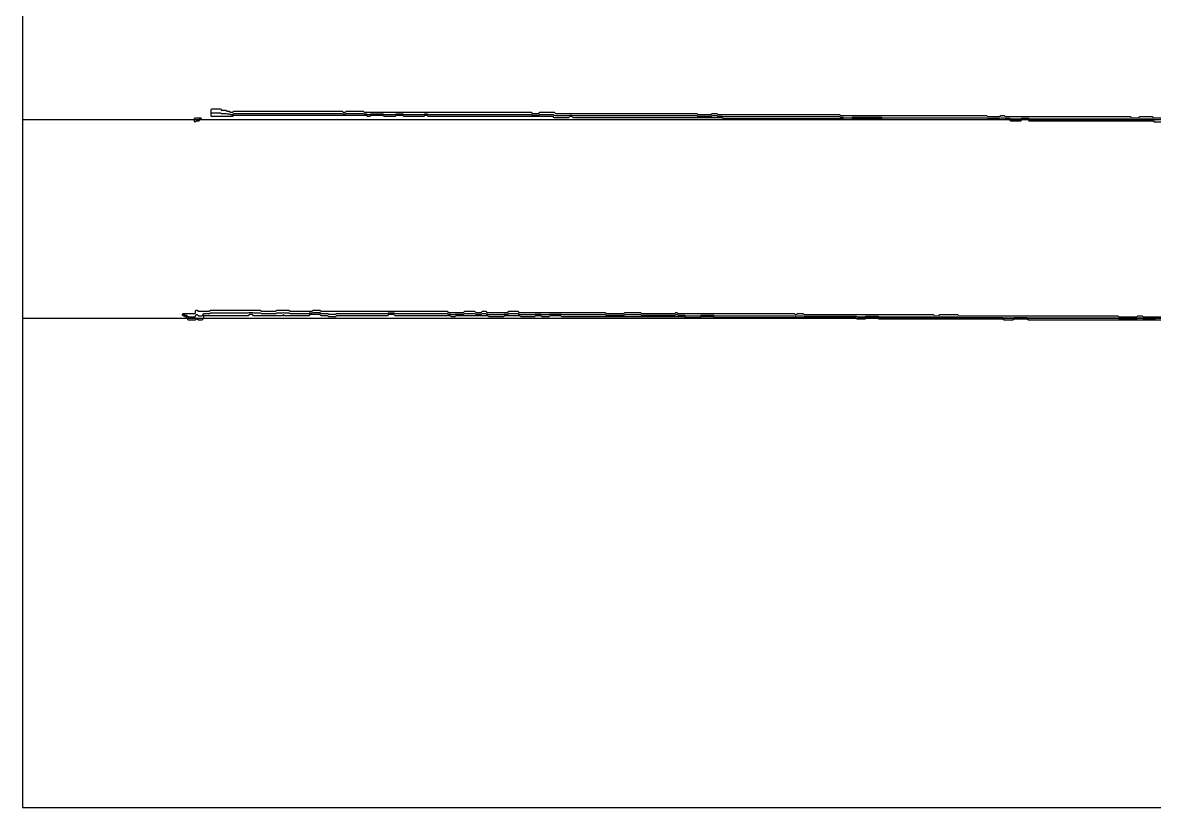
# Model space of a CAD drawing. Extents: x 0 to 57.2, y 0 to 39.6.
# Drawn here: x 0 to 28.58, y 0 to 19.8 of the extents above; entities that cross this region are included whole.
import ezdxf

# ---------------------------------------------------------------- set-up
doc = ezdxf.new("R2010")
doc.units = 13
for name, color, linetype in [('DESIGN_SCAN_PATH', 5, 'Continuous'), ('SEM_FRAME', 8, 'Continuous'), ('SEM_OBSERVED_CENTERLINES', 3, 'Continuous'), ('SEM_OBSERVED_CONTOURS', 2, 'Continuous')]:
    doc.layers.add(name, color=color, linetype=linetype)

msp = doc.modelspace()

# ---------------------------------------------------------------- linework, layer by layer
at = {"layer": 'DESIGN_SCAN_PATH'}
for points in [[(0, 17.36002), (50, 17.36002)], [(50, 12.33622), (0, 12.33622)]]:
    msp.add_lwpolyline(points, dxfattribs=at)
at = {"layer": 'SEM_FRAME'}
msp.add_lwpolyline([(0, 0), (57.15968, 0), (57.15968, 39.60429), (0, 39.60429)], close=True, dxfattribs=at)
at = {"layer": 'SEM_OBSERVED_CENTERLINES'}
for points in [[(4.77261, 17.52748), (4.80052, 17.52748), (4.82843, 17.52748), (4.85634, 17.52748), (4.88425, 17.52748), (4.91216, 17.52748), (4.94007, 17.52748), (4.96798, 17.52748), (4.99589, 17.52748), (5.0238, 17.513525), (5.05171, 17.513525), (5.07962, 17.513525), (5.10753, 17.513525), (5.13544, 17.513525), (5.16335, 17.49957), (5.19126, 17.49957), (5.21917, 17.49957), (5.24708, 17.485615), (5.27499, 17.485615), (5.3029, 17.485615), (5.33081, 17.513525), (5.35872, 17.513525), (5.38663, 17.513525), (5.41454, 17.513525), (5.44245, 17.513525), (5.47036, 17.513525), (5.49827, 17.513525), (5.52618, 17.513525), (5.55409, 17.513525), (5.582, 17.513525), (5.60991, 17.513525), (5.63782, 17.513525), (5.66573, 17.513525), (5.69364, 17.513525), (5.72155, 17.513525), (5.74946, 17.513525), (5.77737, 17.513525), (5.80528, 17.513525), (5.83319, 17.513525), (5.8611, 17.513525), (5.88901, 17.513525), (5.91692, 17.513525), (5.94483, 17.513525), (5.97274, 17.513525), (6.00065, 17.513525), (6.02856, 17.513525), (6.05647, 17.513525), (6.08438, 17.513525), (6.11229, 17.513525), (6.1402, 17.513525), (6.16811, 17.513525), (6.19602, 17.513525), (6.22393, 17.513525), (6.25184, 17.513525), (6.27975, 17.513525), (6.30766, 17.513525), (6.33557, 17.513525), (6.36348, 17.513525), (6.39139, 17.513525), (6.4193, 17.513525), (6.44721, 17.513525), (6.47512, 17.513525), (6.50303, 17.513525), (6.53094, 17.513525), (6.55885, 17.513525), (6.58676, 17.513525), (6.61467, 17.513525), (6.64258, 17.513525), (6.67049, 17.513525), (6.6984, 17.513525), (6.72631, 17.513525), (6.75422, 17.513525), (6.78213, 17.513525), (6.81004, 17.513525), (6.83795, 17.513525), (6.86586, 17.513525), (6.89377, 17.513525), (6.92168, 17.513525), (6.94959, 17.513525), (6.9775, 17.513525), (7.00541, 17.513525), (7.03332, 17.513525), (7.06123, 17.513525), (7.08914, 17.513525), (7.11705, 17.513525), (7.14496, 17.513525), (7.17287, 17.513525), (7.20078, 17.513525), (7.22869, 17.513525), (7.2566, 17.513525), (7.28451, 17.513525), (7.31242, 17.513525), (7.34033, 17.513525), (7.36824, 17.513525), (7.39615, 17.513525), (7.42406, 17.513525), (7.45197, 17.513525), (7.47988, 17.513525), (7.50779, 17.513525), (7.5357, 17.513525), (7.56361, 17.513525), (7.59152, 17.513525), (7.61943, 17.513525), (7.64734, 17.513525), (7.67525, 17.513525), (7.70316, 17.513525), (7.73107, 17.513525), (7.75898, 17.513525), (7.78689, 17.513525), (7.8148, 17.513525), (7.84271, 17.513525), (7.87062, 17.513525), (7.89853, 17.513525), (7.92644, 17.513525), (7.95435, 17.513525), (7.98226, 17.513525), (8.01017, 17.513525), (8.03808, 17.513525), (8.06599, 17.513525), (8.0939, 17.49957), (8.12181, 17.49957), (8.14972, 17.49957), (8.17763, 17.513525), (8.20554, 17.513525), (8.23345, 17.513525), (8.26136, 17.513525), (8.28927, 17.513525), (8.31718, 17.513525), (8.34509, 17.513525), (8.373, 17.513525), (8.40091, 17.513525), (8.42882, 17.513525), (8.45673, 17.513525), (8.48464, 17.513525), (8.51255, 17.513525), (8.54046, 17.513525), (8.56837, 17.513525), (8.59628, 17.513525), (8.62419, 17.49957), (8.6521, 17.49957), (8.68001, 17.49957), (8.70792, 17.485615), (8.73583, 17.485615), (8.76374, 17.485615), (8.79165, 17.49957), (8.81956, 17.49957), (8.84747, 17.49957), (8.87538, 17.49957), (8.90329, 17.49957), (8.9312, 17.49957), (8.95911, 17.49957), (8.98702, 17.49957), (9.01493, 17.49957), (9.04284, 17.49957), (9.07075, 17.49957), (9.09866, 17.49957), (9.12657, 17.485615), (9.15448, 17.485615), (9.18239, 17.485615), (9.2103, 17.485615), (9.23821, 17.485615), (9.26612, 17.485615), (9.29403, 17.485615), (9.32194, 17.485615), (9.34985, 17.485615), (9.37776, 17.485615), (9.40567, 17.485615), (9.43358, 17.49957), (9.46149, 17.49957), (9.4894, 17.49957), (9.51731, 17.49957), (9.54522, 17.49957), (9.57313, 17.49957), (9.60104, 17.49957), (9.62895, 17.485615), (9.65686, 17.485615), (9.68477, 17.485615), (9.71268, 17.485615), (9.74059, 17.485615), (9.7685, 17.485615), (9.79641, 17.485615), (9.82432, 17.485615), (9.85223, 17.485615), (9.88014, 17.485615), (9.90805, 17.485615), (9.93596, 17.485615), (9.96387, 17.485615), (9.99178, 17.485615), (10.01969, 17.485615), (10.0476, 17.485615), (10.07551, 17.485615), (10.10342, 17.485615), (10.13133, 17.485615), (10.15924, 17.49957), (10.18715, 17.49957), (10.21506, 17.49957), (10.24297, 17.485615), (10.27088, 17.485615), (10.29879, 17.485615), (10.3267, 17.485615), (10.35461, 17.485615), (10.38252, 17.485615), (10.41043, 17.485615), (10.43834, 17.485615), (10.46625, 17.485615), (10.49416, 17.485615), (10.52207, 17.485615), (10.54998, 17.485615), (10.57789, 17.485615), (10.6058, 17.485615), (10.63371, 17.485615), (10.66162, 17.485615), (10.68953, 17.485615), (10.71744, 17.485615), (10.74535, 17.485615), (10.77326, 17.485615), (10.80117, 17.485615), (10.82908, 17.485615), (10.85699, 17.485615), (10.8849, 17.485615), (10.91281, 17.485615), (10.94072, 17.485615), (10.96863, 17.485615), (10.99654, 17.485615), (11.02445, 17.485615), (11.05236, 17.485615), (11.08027, 17.485615), (11.10818, 17.485615), (11.13609, 17.485615), (11.164, 17.485615), (11.19191, 17.485615), (11.21982, 17.485615), (11.24773, 17.485615), (11.27564, 17.485615), (11.30355, 17.485615), (11.33146, 17.485615), (11.35937, 17.485615), (11.38728, 17.485615), (11.41519, 17.485615), (11.4431, 17.485615), (11.47101, 17.485615), (11.49892, 17.485615), (11.52683, 17.485615), (11.55474, 17.485615), (11.58265, 17.485615), (11.61056, 17.485615), (11.63847, 17.485615), (11.66638, 17.485615), (11.69429, 17.485615), (11.7222, 17.485615), (11.75011, 17.485615), (11.77802, 17.485615), (11.80593, 17.485615), (11.83384, 17.485615), (11.86175, 17.485615), (11.88966, 17.485615), (11.91757, 17.485615), (11.94548, 17.485615), (11.97339, 17.485615), (12.0013, 17.485615), (12.02921, 17.485615), (12.05712, 17.485615), (12.08503, 17.485615), (12.11294, 17.485615), (12.14085, 17.485615), (12.16876, 17.485615), (12.19667, 17.485615), (12.22458, 17.485615), (12.25249, 17.485615), (12.2804, 17.485615), (12.30831, 17.485615), (12.33622, 17.485615), (12.36413, 17.485615), (12.39204, 17.485615), (12.41995, 17.485615), (12.44786, 17.485615), (12.47577, 17.485615), (12.50368, 17.485615), (12.53159, 17.485615), (12.5595, 17.485615), (12.58741, 17.485615), (12.61532, 17.485615), (12.64323, 17.485615), (12.67114, 17.485615), (12.69905, 17.485615), (12.72696, 17.485615), (12.75487, 17.485615), (12.78278, 17.485615), (12.81069, 17.485615), (12.8386, 17.485615), (12.86651, 17.47166), (12.89442, 17.47166), (12.92233, 17.47166), (12.95024, 17.47166), (12.97815, 17.47166), (13.00606, 17.47166), (13.03397, 17.47166), (13.06188, 17.485615), (13.08979, 17.485615), (13.1177, 17.485615), (13.14561, 17.485615), (13.17352, 17.485615), (13.20143, 17.485615), (13.22934, 17.485615), (13.25725, 17.485615), (13.28516, 17.485615), (13.31307, 17.485615), (13.34098, 17.485615), (13.36889, 17.485615), (13.3968, 17.485615), (13.42471, 17.47166), (13.45262, 17.457705), (13.48053, 17.457705), (13.50844, 17.457705), (13.53635, 17.457705), (13.56426, 17.457705), (13.59217, 17.457705), (13.62008, 17.457705), (13.64799, 17.457705), (13.6759, 17.457705), (13.70381, 17.457705), (13.73172, 17.457705), (13.75963, 17.457705), (13.78754, 17.457705), (13.81545, 17.47166), (13.84336, 17.47166), (13.87127, 17.47166), (13.89918, 17.457705), (13.92709, 17.457705), (13.955, 17.457705), (13.98291, 17.457705), (14.01082, 17.457705), (14.03873, 17.457705), (14.06664, 17.457705), (14.09455, 17.457705), (14.12246, 17.457705), (14.15037, 17.457705), (14.17828, 17.457705), (14.20619, 17.457705), (14.2341, 17.457705), (14.26201, 17.457705), (14.28992, 17.457705), (14.31783, 17.457705), (14.34574, 17.457705), (14.37365, 17.457705), (14.40156, 17.457705), (14.42947, 17.457705), (14.45738, 17.457705), (14.48529, 17.457705), (14.5132, 17.457705), (14.54111, 17.457705), (14.56902, 17.457705), (14.59693, 17.457705), (14.62484, 17.457705), (14.65275, 17.457705), (14.68066, 17.457705), (14.70857, 17.457705), (14.73648, 17.457705), (14.76439, 17.457705), (14.7923, 17.457705), (14.82021, 17.457705), (14.84812, 17.457705), (14.87603, 17.457705), (14.90394, 17.457705), (14.93185, 17.457705), (14.95976, 17.457705), (14.98767, 17.457705), (15.01558, 17.457705), (15.04349, 17.457705), (15.0714, 17.457705), (15.09931, 17.457705), (15.12722, 17.457705), (15.15513, 17.457705), (15.18304, 17.457705), (15.21095, 17.457705), (15.23886, 17.457705), (15.26677, 17.457705), (15.29468, 17.457705), (15.32259, 17.457705), (15.3505, 17.457705), (15.37841, 17.457705), (15.40632, 17.457705), (15.43423, 17.457705), (15.46214, 17.457705), (15.49005, 17.457705), (15.51796, 17.457705), (15.54587, 17.457705), (15.57378, 17.457705), (15.60169, 17.457705), (15.6296, 17.457705), (15.65751, 17.457705), (15.68542, 17.457705), (15.71333, 17.457705), (15.74124, 17.457705), (15.76915, 17.457705), (15.79706, 17.457705), (15.82497, 17.457705), (15.85288, 17.457705), (15.88079, 17.457705), (15.9087, 17.457705), (15.93661, 17.457705), (15.96452, 17.457705), (15.99243, 17.457705), (16.02034, 17.457705), (16.04825, 17.457705), (16.07616, 17.457705), (16.10407, 17.457705), (16.13198, 17.457705), (16.15989, 17.457705), (16.1878, 17.457705), (16.21571, 17.457705), (16.24362, 17.457705), (16.27153, 17.457705), (16.29944, 17.457705), (16.32735, 17.457705), (16.35526, 17.457705), (16.38317, 17.457705), (16.41108, 17.457705), (16.43899, 17.457705), (16.4669, 17.457705), (16.49481, 17.457705), (16.52272, 17.457705), (16.55063, 17.457705), (16.57854, 17.457705), (16.60645, 17.457705), (16.63436, 17.457705), (16.66227, 17.457705), (16.69018, 17.457705), (16.71809, 17.457705), (16.746, 17.457705), (16.77391, 17.457705), (16.80182, 17.457705), (16.82973, 17.457705), (16.85764, 17.457705), (16.88555, 17.457705), (16.91346, 17.457705), (16.94137, 17.457705), (16.96928, 17.457705), (16.99719, 17.457705), (17.0251, 17.457705), (17.05301, 17.44375), (17.08092, 17.44375), (17.10883, 17.44375), (17.13674, 17.44375), (17.16465, 17.44375), (17.19256, 17.44375), (17.22047, 17.44375), (17.24838, 17.44375), (17.27629, 17.44375), (17.3042, 17.44375), (17.33211, 17.44375), (17.36002, 17.44375), (17.38793, 17.44375), (17.41584, 17.457705), (17.44375, 17.457705), (17.47166, 17.457705), (17.49957, 17.457705), (17.52748, 17.457705), (17.55539, 17.44375), (17.5833, 17.44375), (17.61121, 17.44375), (17.63912, 17.44375), (17.66703, 17.44375), (17.69494, 17.429795), (17.72285, 17.429795), (17.75076, 17.429795), (17.77867, 17.429795), (17.80658, 17.429795), (17.83449, 17.429795), (17.8624, 17.429795), (17.89031, 17.429795), (17.91822, 17.429795), (17.94613, 17.429795), (17.97404, 17.429795), (18.00195, 17.429795), (18.02986, 17.429795), (18.05777, 17.429795), (18.08568, 17.429795), (18.11359, 17.429795), (18.1415, 17.429795), (18.16941, 17.429795), (18.19732, 17.429795), (18.22523, 17.429795), (18.25314, 17.429795), (18.28105, 17.429795), (18.30896, 17.429795), (18.33687, 17.429795), (18.36478, 17.429795), (18.39269, 17.429795), (18.4206, 17.429795), (18.44851, 17.429795), (18.47642, 17.429795), (18.50433, 17.429795), (18.53224, 17.429795), (18.56015, 17.429795), (18.58806, 17.429795), (18.61597, 17.429795), (18.64388, 17.429795), (18.67179, 17.429795), (18.6997, 17.429795), (18.72761, 17.429795), (18.75552, 17.429795), (18.78343, 17.429795), (18.81134, 17.429795), (18.83925, 17.429795), (18.86716, 17.429795), (18.89507, 17.429795), (18.92298, 17.429795), (18.95089, 17.429795), (18.9788, 17.429795), (19.00671, 17.429795), (19.03462, 17.429795), (19.06253, 17.429795), (19.09044, 17.429795), (19.11835, 17.429795), (19.14626, 17.429795), (19.17417, 17.429795), (19.20208, 17.429795), (19.22999, 17.429795), (19.2579, 17.429795), (19.28581, 17.429795), (19.31372, 17.429795), (19.34163, 17.429795), (19.36954, 17.429795), (19.39745, 17.429795), (19.42536, 17.429795), (19.45327, 17.429795), (19.48118, 17.429795), (19.50909, 17.429795), (19.537, 17.429795), (19.56491, 17.429795), (19.59282, 17.429795), (19.62073, 17.429795), (19.64864, 17.429795), (19.67655, 17.429795), (19.70446, 17.429795), (19.73237, 17.429795), (19.76028, 17.429795), (19.78819, 17.429795), (19.8161, 17.429795), (19.84401, 17.429795), (19.87192, 17.429795), (19.89983, 17.429795), (19.92774, 17.429795), (19.95565, 17.429795), (19.98356, 17.429795), (20.01147, 17.429795), (20.03938, 17.429795), (20.06729, 17.429795), (20.0952, 17.429795), (20.12311, 17.429795), (20.15102, 17.429795), (20.17893, 17.429795), (20.20684, 17.429795), (20.23475, 17.429795), (20.26266, 17.429795), (20.29057, 17.429795), (20.31848, 17.429795), (20.34639, 17.429795), (20.3743, 17.429795), (20.40221, 17.429795), (20.43012, 17.429795), (20.45803, 17.429795), (20.48594, 17.429795), (20.51385, 17.429795), (20.54176, 17.429795), (20.56967, 17.429795), (20.59758, 17.429795), (20.62549, 17.429795), (20.6534, 17.41584), (20.68131, 17.41584), (20.70922, 17.41584), (20.73713, 17.401885), (20.76504, 17.401885), (20.79295, 17.401885), (20.82086, 17.401885), (20.84877, 17.401885), (20.87668, 17.401885), (20.90459, 17.401885), (20.9325, 17.401885), (20.96041, 17.41584), (20.98832, 17.41584), (21.01623, 17.41584), (21.04414, 17.41584), (21.07205, 17.41584), (21.09996, 17.41584), (21.12787, 17.41584), (21.15578, 17.41584), (21.18369, 17.41584), (21.2116, 17.41584), (21.23951, 17.41584), (21.26742, 17.41584), (21.29533, 17.41584), (21.32324, 17.41584), (21.35115, 17.41584), (21.37906, 17.41584), (21.40697, 17.41584), (21.43488, 17.41584), (21.46279, 17.41584), (21.4907, 17.41584), (21.51861, 17.41584), (21.54652, 17.41584), (21.57443, 17.41584), (21.60234, 17.41584), (21.63025, 17.41584), (21.65816, 17.41584), (21.68607, 17.41584), (21.71398, 17.401885), (21.74189, 17.401885), (21.7698, 17.401885), (21.79771, 17.401885), (21.82562, 17.401885), (21.85353, 17.401885), (21.88144, 17.401885), (21.90935, 17.401885), (21.93726, 17.401885), (21.96517, 17.401885), (21.99308, 17.401885), (22.02099, 17.401885), (22.0489, 17.401885), (22.07681, 17.401885), (22.10472, 17.401885), (22.13263, 17.401885), (22.16054, 17.401885), (22.18845, 17.401885), (22.21636, 17.401885), (22.24427, 17.401885), (22.27218, 17.401885), (22.30009, 17.401885), (22.328, 17.401885), (22.35591, 17.401885), (22.38382, 17.401885), (22.41173, 17.401885), (22.43964, 17.401885), (22.46755, 17.401885), (22.49546, 17.401885), (22.52337, 17.401885), (22.55128, 17.401885), (22.57919, 17.401885), (22.6071, 17.401885), (22.63501, 17.401885), (22.66292, 17.401885), (22.69083, 17.401885), (22.71874, 17.401885), (22.74665, 17.401885), (22.77456, 17.401885), (22.80247, 17.401885), (22.83038, 17.401885), (22.85829, 17.401885), (22.8862, 17.401885), (22.91411, 17.401885), (22.94202, 17.401885), (22.96993, 17.401885), (22.99784, 17.401885), (23.02575, 17.401885), (23.05366, 17.401885), (23.08157, 17.401885), (23.10948, 17.401885), (23.13739, 17.401885), (23.1653, 17.401885), (23.19321, 17.401885), (23.22112, 17.401885), (23.24903, 17.401885), (23.27694, 17.401885), (23.30485, 17.401885), (23.33276, 17.401885), (23.36067, 17.401885), (23.38858, 17.401885), (23.41649, 17.401885), (23.4444, 17.401885), (23.47231, 17.401885), (23.50022, 17.401885), (23.52813, 17.401885), (23.55604, 17.401885), (23.58395, 17.401885), (23.61186, 17.401885), (23.63977, 17.401885), (23.66768, 17.401885), (23.69559, 17.401885), (23.7235, 17.401885), (23.75141, 17.401885), (23.77932, 17.401885), (23.80723, 17.401885), (23.83514, 17.401885), (23.86305, 17.401885), (23.89096, 17.401885), (23.91887, 17.401885), (23.94678, 17.401885), (23.97469, 17.401885), (24.0026, 17.401885), (24.03051, 17.401885), (24.05842, 17.401885), (24.08633, 17.401885), (24.11424, 17.401885), (24.14215, 17.401885), (24.17006, 17.401885), (24.19797, 17.401885), (24.22588, 17.401885), (24.25379, 17.401885), (24.2817, 17.401885), (24.30961, 17.401885), (24.33752, 17.401885), (24.36543, 17.38793), (24.39334, 17.38793), (24.42125, 17.38793), (24.44916, 17.38793), (24.47707, 17.38793), (24.50498, 17.38793), (24.53289, 17.38793), (24.5608, 17.38793), (24.58871, 17.38793), (24.61662, 17.38793), (24.64453, 17.38793), (24.67244, 17.38793), (24.70035, 17.401885), (24.72826, 17.401885), (24.75617, 17.401885), (24.78408, 17.401885), (24.81199, 17.38793), (24.8399, 17.38793), (24.86781, 17.38793), (24.89572, 17.38793), (24.92363, 17.38793), (24.95154, 17.373975), (24.97945, 17.373975), (25.00736, 17.373975), (25.03527, 17.373975), (25.06318, 17.373975), (25.09109, 17.373975), (25.119, 17.373975), (25.14691, 17.373975), (25.17482, 17.373975), (25.20273, 17.373975), (25.23064, 17.38793), (25.25855, 17.38793), (25.28646, 17.38793), (25.31437, 17.38793), (25.34228, 17.38793), (25.37019, 17.38793), (25.3981, 17.38793), (25.42601, 17.373975), (25.45392, 17.373975), (25.48183, 17.373975), (25.50974, 17.373975), (25.53765, 17.373975), (25.56556, 17.373975), (25.59347, 17.373975), (25.62138, 17.373975), (25.64929, 17.373975), (25.6772, 17.373975), (25.70511, 17.373975), (25.73302, 17.373975), (25.76093, 17.373975), (25.78884, 17.373975), (25.81675, 17.373975), (25.84466, 17.373975), (25.87257, 17.373975), (25.90048, 17.373975), (25.92839, 17.373975), (25.9563, 17.373975), (25.98421, 17.373975), (26.01212, 17.373975), (26.04003, 17.373975), (26.06794, 17.373975), (26.09585, 17.373975), (26.12376, 17.373975), (26.15167, 17.373975), (26.17958, 17.373975), (26.20749, 17.373975), (26.2354, 17.373975), (26.26331, 17.373975), (26.29122, 17.373975), (26.31913, 17.373975), (26.34704, 17.373975), (26.37495, 17.373975), (26.40286, 17.373975), (26.43077, 17.373975), (26.45868, 17.373975), (26.48659, 17.373975), (26.5145, 17.373975), (26.54241, 17.373975), (26.57032, 17.373975), (26.59823, 17.373975), (26.62614, 17.373975), (26.65405, 17.373975), (26.68196, 17.373975), (26.70987, 17.373975), (26.73778, 17.373975), (26.76569, 17.373975), (26.7936, 17.373975), (26.82151, 17.373975), (26.84942, 17.373975), (26.87733, 17.373975), (26.90524, 17.373975), (26.93315, 17.373975), (26.96106, 17.373975), (26.98897, 17.373975), (27.01688, 17.373975), (27.04479, 17.373975), (27.0727, 17.373975), (27.10061, 17.373975), (27.12852, 17.373975), (27.15643, 17.373975), (27.18434, 17.373975), (27.21225, 17.373975), (27.24016, 17.373975), (27.26807, 17.373975), (27.29598, 17.373975), (27.32389, 17.373975), (27.3518, 17.373975), (27.37971, 17.373975), (27.40762, 17.373975), (27.43553, 17.373975), (27.46344, 17.373975), (27.49135, 17.373975), (27.51926, 17.373975), (27.54717, 17.373975), (27.57508, 17.373975), (27.60299, 17.373975), (27.6309, 17.373975), (27.65881, 17.373975), (27.68672, 17.373975), (27.71463, 17.373975), (27.74254, 17.373975), (27.77045, 17.373975), (27.79836, 17.373975), (27.82627, 17.373975), (27.85418, 17.373975), (27.88209, 17.373975), (27.91, 17.373975), (27.93791, 17.373975), (27.96582, 17.373975), (27.99373, 17.36002), (28.02164, 17.36002), (28.04955, 17.36002), (28.07746, 17.36002), (28.10537, 17.36002), (28.13328, 17.36002), (28.16119, 17.36002), (28.1891, 17.36002), (28.21701, 17.373975), (28.24492, 17.373975), (28.27283, 17.373975), (28.30074, 17.373975), (28.32865, 17.373975), (28.35656, 17.373975), (28.38447, 17.373975), (28.41238, 17.373975), (28.44029, 17.373975), (28.4682, 17.373975), (28.49611, 17.373975), (28.52402, 17.373975), (28.55193, 17.36002), (28.57984, 17.346065), (28.60775, 17.346065)], [(4.35396, 17.346065), (4.38187, 17.36002), (4.40978, 17.36002), (4.43769, 17.36002), (4.4656, 17.373975), (4.49351, 17.373975)], [(4.04695, 12.433905), (4.07486, 12.433905), (4.10277, 12.41995), (4.13068, 12.41995), (4.15859, 12.405995), (4.1865, 12.378085), (4.21441, 12.378085), (4.24232, 12.378085), (4.27023, 12.378085), (4.29814, 12.378085), (4.32605, 12.378085), (4.35396, 12.378085), (4.38187, 12.433905), (4.40978, 12.433905), (4.43769, 12.405995), (4.4656, 12.405995), (4.49351, 12.405995), (4.52142, 12.405995), (4.54933, 12.41995), (4.57724, 12.461815), (4.60515, 12.461815), (4.63306, 12.461815), (4.66097, 12.461815), (4.68888, 12.461815), (4.71679, 12.461815), (4.7447, 12.47577), (4.77261, 12.47577), (4.80052, 12.47577), (4.82843, 12.47577), (4.85634, 12.47577), (4.88425, 12.47577), (4.91216, 12.47577), (4.94007, 12.47577), (4.96798, 12.47577), (4.99589, 12.47577), (5.0238, 12.47577), (5.05171, 12.47577), (5.07962, 12.47577), (5.10753, 12.47577), (5.13544, 12.47577), (5.16335, 12.47577), (5.19126, 12.47577), (5.21917, 12.47577), (5.24708, 12.47577), (5.27499, 12.47577), (5.3029, 12.47577), (5.33081, 12.47577), (5.35872, 12.47577), (5.38663, 12.47577), (5.41454, 12.47577), (5.44245, 12.47577), (5.47036, 12.47577), (5.49827, 12.47577), (5.52618, 12.47577), (5.55409, 12.47577), (5.582, 12.47577), (5.60991, 12.47577), (5.63782, 12.47577), (5.66573, 12.47577), (5.69364, 12.47577), (5.72155, 12.489725), (5.74946, 12.489725), (5.77737, 12.489725), (5.80528, 12.489725), (5.83319, 12.47577), (5.8611, 12.47577), (5.88901, 12.47577), (5.91692, 12.47577), (5.94483, 12.47577), (5.97274, 12.47577), (6.00065, 12.47577), (6.02856, 12.461815), (6.05647, 12.461815), (6.08438, 12.461815), (6.11229, 12.461815), (6.1402, 12.461815), (6.16811, 12.461815), (6.19602, 12.461815), (6.22393, 12.461815), (6.25184, 12.461815), (6.27975, 12.461815), (6.30766, 12.461815), (6.33557, 12.461815), (6.36348, 12.461815), (6.39139, 12.461815), (6.4193, 12.47577), (6.44721, 12.47577), (6.47512, 12.47577), (6.50303, 12.47577), (6.53094, 12.47577), (6.55885, 12.47577), (6.58676, 12.489725), (6.61467, 12.47577), (6.64258, 12.47577), (6.67049, 12.47577), (6.6984, 12.47577), (6.72631, 12.47577), (6.75422, 12.461815), (6.78213, 12.461815), (6.81004, 12.461815), (6.83795, 12.461815), (6.86586, 12.461815), (6.89377, 12.461815), (6.92168, 12.461815), (6.94959, 12.461815), (6.9775, 12.461815), (7.00541, 12.461815), (7.03332, 12.461815), (7.06123, 12.461815), (7.08914, 12.461815), (7.11705, 12.461815), (7.14496, 12.461815), (7.17287, 12.461815), (7.20078, 12.461815), (7.22869, 12.461815), (7.2566, 12.47577), (7.28451, 12.47577), (7.31242, 12.47577), (7.34033, 12.489725), (7.36824, 12.489725), (7.39615, 12.489725), (7.42406, 12.489725), (7.45197, 12.489725), (7.47988, 12.489725), (7.50779, 12.489725), (7.5357, 12.461815), (7.56361, 12.461815), (7.59152, 12.461815), (7.61943, 12.461815), (7.64734, 12.461815), (7.67525, 12.461815), (7.70316, 12.461815), (7.73107, 12.44786), (7.75898, 12.44786), (7.78689, 12.44786), (7.8148, 12.44786), (7.84271, 12.44786), (7.87062, 12.44786), (7.89853, 12.44786), (7.92644, 12.461815), (7.95435, 12.461815), (7.98226, 12.461815), (8.01017, 12.461815), (8.03808, 12.461815), (8.06599, 12.461815), (8.0939, 12.461815), (8.12181, 12.461815), (8.14972, 12.461815), (8.17763, 12.461815), (8.20554, 12.461815), (8.23345, 12.461815), (8.26136, 12.461815), (8.28927, 12.461815), (8.31718, 12.461815), (8.34509, 12.461815), (8.373, 12.461815), (8.40091, 12.461815), (8.42882, 12.461815), (8.45673, 12.461815), (8.48464, 12.461815), (8.51255, 12.461815), (8.54046, 12.461815), (8.56837, 12.461815), (8.59628, 12.461815), (8.62419, 12.461815), (8.6521, 12.461815), (8.68001, 12.461815), (8.70792, 12.461815), (8.73583, 12.461815), (8.76374, 12.461815), (8.79165, 12.461815), (8.81956, 12.461815), (8.84747, 12.461815), (8.87538, 12.461815), (8.90329, 12.461815), (8.9312, 12.461815), (8.95911, 12.461815), (8.98702, 12.461815), (9.01493, 12.461815), (9.04284, 12.461815), (9.07075, 12.461815), (9.09866, 12.461815), (9.12657, 12.461815), (9.15448, 12.461815), (9.18239, 12.461815), (9.2103, 12.461815), (9.23821, 12.47577), (9.26612, 12.47577), (9.29403, 12.47577), (9.32194, 12.47577), (9.34985, 12.47577), (9.37776, 12.47577), (9.40567, 12.461815), (9.43358, 12.461815), (9.46149, 12.461815), (9.4894, 12.461815), (9.51731, 12.461815), (9.54522, 12.461815), (9.57313, 12.461815), (9.60104, 12.461815), (9.62895, 12.461815), (9.65686, 12.461815), (9.68477, 12.461815), (9.71268, 12.461815), (9.74059, 12.461815), (9.7685, 12.461815), (9.79641, 12.461815), (9.82432, 12.461815), (9.85223, 12.461815), (9.88014, 12.461815), (9.90805, 12.461815), (9.93596, 12.461815), (9.96387, 12.461815), (9.99178, 12.461815), (10.01969, 12.461815), (10.0476, 12.461815), (10.07551, 12.461815), (10.10342, 12.461815), (10.13133, 12.461815), (10.15924, 12.461815), (10.18715, 12.461815), (10.21506, 12.461815), (10.24297, 12.461815), (10.27088, 12.461815), (10.29879, 12.461815), (10.3267, 12.461815), (10.35461, 12.461815), (10.38252, 12.461815), (10.41043, 12.461815), (10.43834, 12.461815), (10.46625, 12.461815), (10.49416, 12.461815), (10.52207, 12.461815), (10.54998, 12.461815), (10.57789, 12.461815), (10.6058, 12.461815), (10.63371, 12.461815), (10.66162, 12.461815), (10.68953, 12.461815), (10.71744, 12.461815), (10.74535, 12.44786), (10.77326, 12.44786), (10.80117, 12.44786), (10.82908, 12.433905), (10.85699, 12.433905), (10.8849, 12.433905), (10.91281, 12.433905), (10.94072, 12.44786), (10.96863, 12.44786), (10.99654, 12.44786), (11.02445, 12.44786), (11.05236, 12.44786), (11.08027, 12.44786), (11.10818, 12.44786), (11.13609, 12.44786), (11.164, 12.461815), (11.19191, 12.461815), (11.21982, 12.461815), (11.24773, 12.461815), (11.27564, 12.461815), (11.30355, 12.461815), (11.33146, 12.461815), (11.35937, 12.461815), (11.38728, 12.461815), (11.41519, 12.461815), (11.4431, 12.44786), (11.47101, 12.44786), (11.49892, 12.44786), (11.52683, 12.44786), (11.55474, 12.44786), (11.58265, 12.44786), (11.61056, 12.461815), (11.63847, 12.461815), (11.66638, 12.461815), (11.69429, 12.461815), (11.7222, 12.44786), (11.75011, 12.44786), (11.77802, 12.433905), (11.80593, 12.433905), (11.83384, 12.433905), (11.86175, 12.433905), (11.88966, 12.433905), (11.91757, 12.433905), (11.94548, 12.433905), (11.97339, 12.433905), (12.0013, 12.433905), (12.02921, 12.433905), (12.05712, 12.433905), (12.08503, 12.433905), (12.11294, 12.433905), (12.14085, 12.433905), (12.16876, 12.44786), (12.19667, 12.44786), (12.22458, 12.44786), (12.25249, 12.44786), (12.2804, 12.461815), (12.30831, 12.461815), (12.33622, 12.461815), (12.36413, 12.461815), (12.39204, 12.461815), (12.41995, 12.461815), (12.44786, 12.461815), (12.47577, 12.461815), (12.50368, 12.461815), (12.53159, 12.44786), (12.5595, 12.44786), (12.58741, 12.433905), (12.61532, 12.433905), (12.64323, 12.433905), (12.67114, 12.433905), (12.69905, 12.433905), (12.72696, 12.433905), (12.75487, 12.433905), (12.78278, 12.433905), (12.81069, 12.433905), (12.8386, 12.433905), (12.86651, 12.433905), (12.89442, 12.433905), (12.92233, 12.433905), (12.95024, 12.44786), (12.97815, 12.44786), (13.00606, 12.44786), (13.03397, 12.44786), (13.06188, 12.44786), (13.08979, 12.44786), (13.1177, 12.433905), (13.14561, 12.433905), (13.17352, 12.433905), (13.20143, 12.433905), (13.22934, 12.433905), (13.25725, 12.433905), (13.28516, 12.433905), (13.31307, 12.44786), (13.34098, 12.44786), (13.36889, 12.44786), (13.3968, 12.44786), (13.42471, 12.44786), (13.45262, 12.44786), (13.48053, 12.44786), (13.50844, 12.44786), (13.53635, 12.44786), (13.56426, 12.44786), (13.59217, 12.44786), (13.62008, 12.433905), (13.64799, 12.433905), (13.6759, 12.433905), (13.70381, 12.433905), (13.73172, 12.433905), (13.75963, 12.433905), (13.78754, 12.433905), (13.81545, 12.433905), (13.84336, 12.433905), (13.87127, 12.433905), (13.89918, 12.433905), (13.92709, 12.433905), (13.955, 12.433905), (13.98291, 12.433905), (14.01082, 12.433905), (14.03873, 12.433905), (14.06664, 12.433905), (14.09455, 12.433905), (14.12246, 12.433905), (14.15037, 12.433905), (14.17828, 12.433905), (14.20619, 12.433905), (14.2341, 12.433905), (14.26201, 12.433905), (14.28992, 12.433905), (14.31783, 12.433905), (14.34574, 12.433905), (14.37365, 12.433905), (14.40156, 12.433905), (14.42947, 12.433905), (14.45738, 12.433905), (14.48529, 12.433905), (14.5132, 12.433905), (14.54111, 12.433905), (14.56902, 12.433905), (14.59693, 12.433905), (14.62484, 12.433905), (14.65275, 12.433905), (14.68066, 12.433905), (14.70857, 12.433905), (14.73648, 12.41995), (14.76439, 12.41995), (14.7923, 12.41995), (14.82021, 12.41995), (14.84812, 12.41995), (14.87603, 12.41995), (14.90394, 12.41995), (14.93185, 12.41995), (14.95976, 12.41995), (14.98767, 12.41995), (15.01558, 12.41995), (15.04349, 12.41995), (15.0714, 12.41995), (15.09931, 12.41995), (15.12722, 12.41995), (15.15513, 12.41995), (15.18304, 12.41995), (15.21095, 12.433905), (15.23886, 12.433905), (15.26677, 12.433905), (15.29468, 12.433905), (15.32259, 12.433905), (15.3505, 12.433905), (15.37841, 12.433905), (15.40632, 12.433905), (15.43423, 12.433905), (15.46214, 12.433905), (15.49005, 12.433905), (15.51796, 12.433905), (15.54587, 12.433905), (15.57378, 12.433905), (15.60169, 12.433905), (15.6296, 12.41995), (15.65751, 12.41995), (15.68542, 12.41995), (15.71333, 12.41995), (15.74124, 12.41995), (15.76915, 12.41995), (15.79706, 12.41995), (15.82497, 12.41995), (15.85288, 12.41995), (15.88079, 12.41995), (15.9087, 12.41995), (15.93661, 12.41995), (15.96452, 12.41995), (15.99243, 12.41995), (16.02034, 12.41995), (16.04825, 12.41995), (16.07616, 12.41995), (16.10407, 12.41995), (16.13198, 12.41995), (16.15989, 12.41995), (16.1878, 12.41995), (16.21571, 12.41995), (16.24362, 12.41995), (16.27153, 12.41995), (16.29944, 12.41995), (16.32735, 12.41995), (16.35526, 12.41995), (16.38317, 12.41995), (16.41108, 12.41995), (16.43899, 12.41995), (16.4669, 12.41995), (16.49481, 12.433905), (16.52272, 12.433905), (16.55063, 12.41995), (16.57854, 12.41995), (16.60645, 12.41995), (16.63436, 12.41995), (16.66227, 12.41995), (16.69018, 12.41995), (16.71809, 12.41995), (16.746, 12.405995), (16.77391, 12.405995), (16.80182, 12.405995), (16.82973, 12.405995), (16.85764, 12.405995), (16.88555, 12.405995), (16.91346, 12.405995), (16.94137, 12.405995), (16.96928, 12.405995), (16.99719, 12.405995), (17.0251, 12.405995), (17.05301, 12.405995), (17.08092, 12.405995), (17.10883, 12.405995), (17.13674, 12.41995), (17.16465, 12.41995), (17.19256, 12.41995), (17.22047, 12.41995), (17.24838, 12.41995), (17.27629, 12.41995), (17.3042, 12.41995), (17.33211, 12.41995), (17.36002, 12.41995), (17.38793, 12.41995), (17.41584, 12.41995), (17.44375, 12.41995), (17.47166, 12.405995), (17.49957, 12.405995), (17.52748, 12.405995), (17.55539, 12.405995), (17.5833, 12.405995), (17.61121, 12.405995), (17.63912, 12.405995), (17.66703, 12.405995), (17.69494, 12.405995), (17.72285, 12.405995), (17.75076, 12.405995), (17.77867, 12.405995), (17.80658, 12.405995), (17.83449, 12.405995), (17.8624, 12.405995), (17.89031, 12.405995), (17.91822, 12.405995), (17.94613, 12.405995), (17.97404, 12.405995), (18.00195, 12.405995), (18.02986, 12.405995), (18.05777, 12.405995), (18.08568, 12.405995), (18.11359, 12.405995), (18.1415, 12.405995), (18.16941, 12.405995), (18.19732, 12.405995), (18.22523, 12.405995), (18.25314, 12.405995), (18.28105, 12.405995), (18.30896, 12.405995), (18.33687, 12.405995), (18.36478, 12.405995), (18.39269, 12.405995), (18.4206, 12.405995), (18.44851, 12.405995), (18.47642, 12.405995), (18.50433, 12.405995), (18.53224, 12.405995), (18.56015, 12.405995), (18.58806, 12.405995), (18.61597, 12.405995), (18.64388, 12.405995), (18.67179, 12.405995), (18.6997, 12.405995), (18.72761, 12.405995), (18.75552, 12.405995), (18.78343, 12.405995), (18.81134, 12.405995), (18.83925, 12.405995), (18.86716, 12.405995), (18.89507, 12.405995), (18.92298, 12.405995), (18.95089, 12.405995), (18.9788, 12.405995), (19.00671, 12.405995), (19.03462, 12.405995), (19.06253, 12.405995), (19.09044, 12.405995), (19.11835, 12.405995), (19.14626, 12.405995), (19.17417, 12.405995), (19.20208, 12.405995), (19.22999, 12.405995), (19.2579, 12.405995), (19.28581, 12.405995), (19.31372, 12.405995), (19.34163, 12.405995), (19.36954, 12.405995), (19.39745, 12.405995), (19.42536, 12.405995), (19.45327, 12.405995), (19.48118, 12.405995), (19.50909, 12.39204), (19.537, 12.39204), (19.56491, 12.405995), (19.59282, 12.405995), (19.62073, 12.405995), (19.64864, 12.405995), (19.67655, 12.405995), (19.70446, 12.405995), (19.73237, 12.39204), (19.76028, 12.39204), (19.78819, 12.39204), (19.8161, 12.39204), (19.84401, 12.39204), (19.87192, 12.39204), (19.89983, 12.39204), (19.92774, 12.39204), (19.95565, 12.39204), (19.98356, 12.39204), (20.01147, 12.39204), (20.03938, 12.39204), (20.06729, 12.39204), (20.0952, 12.39204), (20.12311, 12.39204), (20.15102, 12.39204), (20.17893, 12.39204), (20.20684, 12.39204), (20.23475, 12.39204), (20.26266, 12.39204), (20.29057, 12.39204), (20.31848, 12.39204), (20.34639, 12.39204), (20.3743, 12.39204), (20.40221, 12.39204), (20.43012, 12.39204), (20.45803, 12.39204), (20.48594, 12.39204), (20.51385, 12.39204), (20.54176, 12.39204), (20.56967, 12.39204), (20.59758, 12.39204), (20.62549, 12.39204), (20.6534, 12.39204), (20.68131, 12.39204), (20.70922, 12.39204), (20.73713, 12.39204), (20.76504, 12.39204), (20.79295, 12.39204), (20.82086, 12.39204), (20.84877, 12.39204), (20.87668, 12.39204), (20.90459, 12.39204), (20.9325, 12.39204), (20.96041, 12.39204), (20.98832, 12.39204), (21.01623, 12.39204), (21.04414, 12.39204), (21.07205, 12.378085), (21.09996, 12.378085), (21.12787, 12.378085), (21.15578, 12.378085), (21.18369, 12.378085), (21.2116, 12.378085), (21.23951, 12.378085), (21.26742, 12.378085), (21.29533, 12.39204), (21.32324, 12.39204), (21.35115, 12.39204), (21.37906, 12.39204), (21.40697, 12.39204), (21.43488, 12.39204), (21.46279, 12.39204), (21.4907, 12.39204), (21.51861, 12.39204), (21.54652, 12.39204), (21.57443, 12.39204), (21.60234, 12.39204), (21.63025, 12.378085), (21.65816, 12.378085), (21.68607, 12.378085), (21.71398, 12.378085), (21.74189, 12.378085), (21.7698, 12.378085), (21.79771, 12.378085), (21.82562, 12.378085), (21.85353, 12.378085), (21.88144, 12.378085), (21.90935, 12.378085), (21.93726, 12.378085), (21.96517, 12.378085), (21.99308, 12.378085), (22.02099, 12.378085), (22.0489, 12.378085), (22.07681, 12.378085), (22.10472, 12.378085), (22.13263, 12.378085), (22.16054, 12.378085), (22.18845, 12.378085), (22.21636, 12.378085), (22.24427, 12.378085), (22.27218, 12.378085), (22.30009, 12.378085), (22.328, 12.378085), (22.35591, 12.378085), (22.38382, 12.378085), (22.41173, 12.378085), (22.43964, 12.378085), (22.46755, 12.378085), (22.49546, 12.378085), (22.52337, 12.378085), (22.55128, 12.378085), (22.57919, 12.378085), (22.6071, 12.378085), (22.63501, 12.378085), (22.66292, 12.378085), (22.69083, 12.378085), (22.71874, 12.378085), (22.74665, 12.378085), (22.77456, 12.378085), (22.80247, 12.378085), (22.83038, 12.378085), (22.85829, 12.378085), (22.8862, 12.378085), (22.91411, 12.378085), (22.94202, 12.378085), (22.96993, 12.378085), (22.99784, 12.378085), (23.02575, 12.36413), (23.05366, 12.36413), (23.08157, 12.36413), (23.10948, 12.36413), (23.13739, 12.36413), (23.1653, 12.378085), (23.19321, 12.378085), (23.22112, 12.378085), (23.24903, 12.378085), (23.27694, 12.378085), (23.30485, 12.378085), (23.33276, 12.378085), (23.36067, 12.378085), (23.38858, 12.378085), (23.41649, 12.378085), (23.4444, 12.378085), (23.47231, 12.378085), (23.50022, 12.378085), (23.52813, 12.378085), (23.55604, 12.378085), (23.58395, 12.378085), (23.61186, 12.378085), (23.63977, 12.36413), (23.66768, 12.36413), (23.69559, 12.36413), (23.7235, 12.36413), (23.75141, 12.36413), (23.77932, 12.36413), (23.80723, 12.36413), (23.83514, 12.36413), (23.86305, 12.36413), (23.89096, 12.36413), (23.91887, 12.36413), (23.94678, 12.36413), (23.97469, 12.36413), (24.0026, 12.36413), (24.03051, 12.36413), (24.05842, 12.36413), (24.08633, 12.36413), (24.11424, 12.36413), (24.14215, 12.36413), (24.17006, 12.36413), (24.19797, 12.36413), (24.22588, 12.36413), (24.25379, 12.36413), (24.2817, 12.36413), (24.30961, 12.36413), (24.33752, 12.36413), (24.36543, 12.36413), (24.39334, 12.36413), (24.42125, 12.36413), (24.44916, 12.36413), (24.47707, 12.36413), (24.50498, 12.36413), (24.53289, 12.36413), (24.5608, 12.36413), (24.58871, 12.36413), (24.61662, 12.36413), (24.64453, 12.36413), (24.67244, 12.36413), (24.70035, 12.36413), (24.72826, 12.36413), (24.75617, 12.36413), (24.78408, 12.350175), (24.81199, 12.350175), (24.8399, 12.350175), (24.86781, 12.350175), (24.89572, 12.350175), (24.92363, 12.350175), (24.95154, 12.350175), (24.97945, 12.350175), (25.00736, 12.350175), (25.03527, 12.36413), (25.06318, 12.36413), (25.09109, 12.36413), (25.119, 12.36413), (25.14691, 12.36413), (25.17482, 12.36413), (25.20273, 12.36413), (25.23064, 12.36413), (25.25855, 12.36413), (25.28646, 12.36413), (25.31437, 12.36413), (25.34228, 12.36413), (25.37019, 12.36413), (25.3981, 12.350175), (25.42601, 12.350175), (25.45392, 12.350175), (25.48183, 12.350175), (25.50974, 12.350175), (25.53765, 12.350175), (25.56556, 12.350175), (25.59347, 12.350175), (25.62138, 12.350175), (25.64929, 12.350175), (25.6772, 12.350175), (25.70511, 12.350175), (25.73302, 12.350175), (25.76093, 12.350175), (25.78884, 12.350175), (25.81675, 12.350175), (25.84466, 12.350175), (25.87257, 12.350175), (25.90048, 12.350175), (25.92839, 12.350175), (25.9563, 12.350175), (25.98421, 12.350175), (26.01212, 12.350175), (26.04003, 12.350175), (26.06794, 12.350175), (26.09585, 12.350175), (26.12376, 12.350175), (26.15167, 12.350175), (26.17958, 12.350175), (26.20749, 12.350175), (26.2354, 12.350175), (26.26331, 12.350175), (26.29122, 12.350175), (26.31913, 12.350175), (26.34704, 12.350175), (26.37495, 12.350175), (26.40286, 12.350175), (26.43077, 12.350175), (26.45868, 12.350175), (26.48659, 12.350175), (26.5145, 12.350175), (26.54241, 12.350175), (26.57032, 12.350175), (26.59823, 12.350175), (26.62614, 12.350175), (26.65405, 12.350175), (26.68196, 12.350175), (26.70987, 12.350175), (26.73778, 12.350175), (26.76569, 12.350175), (26.7936, 12.350175), (26.82151, 12.350175), (26.84942, 12.350175), (26.87733, 12.350175), (26.90524, 12.350175), (26.93315, 12.350175), (26.96106, 12.350175), (26.98897, 12.350175), (27.01688, 12.350175), (27.04479, 12.350175), (27.0727, 12.350175), (27.10061, 12.350175), (27.12852, 12.350175), (27.15643, 12.350175), (27.18434, 12.350175), (27.21225, 12.350175), (27.24016, 12.350175), (27.26807, 12.350175), (27.29598, 12.350175), (27.32389, 12.350175), (27.3518, 12.350175), (27.37971, 12.350175), (27.40762, 12.350175), (27.43553, 12.350175), (27.46344, 12.350175), (27.49135, 12.350175), (27.51926, 12.350175), (27.54717, 12.350175), (27.57508, 12.350175), (27.60299, 12.350175), (27.6309, 12.350175), (27.65881, 12.350175), (27.68672, 12.33622), (27.71463, 12.33622), (27.74254, 12.33622), (27.77045, 12.33622), (27.79836, 12.33622), (27.82627, 12.33622), (27.85418, 12.33622), (27.88209, 12.33622), (27.91, 12.33622), (27.93791, 12.33622), (27.96582, 12.33622), (27.99373, 12.33622), (28.02164, 12.33622), (28.04955, 12.33622), (28.07746, 12.33622), (28.10537, 12.33622), (28.13328, 12.33622), (28.16119, 12.350175), (28.1891, 12.350175), (28.21701, 12.350175), (28.24492, 12.350175), (28.27283, 12.350175), (28.30074, 12.33622), (28.32865, 12.33622), (28.35656, 12.33622), (28.38447, 12.33622), (28.41238, 12.33622), (28.44029, 12.33622), (28.4682, 12.33622), (28.49611, 12.33622), (28.52402, 12.33622), (28.55193, 12.33622), (28.57984, 12.33622), (28.60775, 12.33622)]]:
    msp.add_lwpolyline(points, dxfattribs=at)
at = {"layer": 'SEM_OBSERVED_CONTOURS'}
for points in [[(31.56621, 17.290245), (28.57984, 17.290245), (28.55193, 17.318155), (25.42601, 17.318155), (25.3981, 17.346065), (25.23064, 17.346065), (25.20273, 17.318155), (24.95154, 17.318155), (24.92363, 17.346065), (21.71398, 17.346065), (21.68607, 17.373975), (20.96041, 17.373975), (20.9325, 17.346065), (20.73713, 17.346065), (20.70922, 17.373975), (17.69494, 17.373975), (17.66703, 17.401885), (13.89918, 17.401885), (13.87127, 17.429795), (13.81545, 17.429795), (13.78754, 17.401885), (13.42471, 17.401885), (13.3968, 17.429795), (10.24297, 17.429795), (10.21506, 17.457705), (10.15924, 17.457705), (10.13133, 17.429795), (9.62895, 17.429795), (9.60104, 17.457705), (9.43358, 17.457705), (9.40567, 17.429795), (9.12657, 17.429795), (9.09866, 17.457705), (8.79165, 17.457705), (8.76374, 17.429795), (8.70792, 17.429795), (8.68001, 17.457705), (5.33081, 17.457705), (5.3029, 17.429795), (4.77261, 17.429795), (4.758655, 17.44375), (4.758655, 17.61121), (4.77261, 17.625165), (4.99589, 17.625165), (5.0238, 17.597255), (5.13544, 17.597255), (5.16335, 17.569345), (5.21917, 17.569345), (5.24708, 17.541435), (5.3029, 17.541435), (5.33081, 17.569345), (8.06599, 17.569345), (8.0939, 17.541435), (8.14972, 17.541435), (8.17763, 17.569345), (8.59628, 17.569345), (8.62419, 17.541435), (12.8386, 17.541435), (12.86651, 17.513525), (13.03397, 17.513525), (13.06188, 17.541435), (13.42471, 17.541435), (13.45262, 17.513525), (17.0251, 17.513525), (17.05301, 17.485615), (17.38793, 17.485615), (17.41584, 17.513525), (17.52748, 17.513525), (17.55539, 17.485615), (20.62549, 17.485615), (20.6534, 17.457705), (24.33752, 17.457705), (24.36543, 17.429795), (24.67244, 17.429795), (24.70035, 17.457705), (24.78408, 17.457705), (24.81199, 17.429795), (27.96582, 17.429795), (27.99373, 17.401885), (28.1891, 17.401885), (28.21701, 17.429795), (28.52402, 17.429795), (28.55193, 17.401885), (31.00801, 17.401885)], [(29.08222, 12.294355), (25.3981, 12.294355), (25.37019, 12.322265), (25.03527, 12.322265), (25.00736, 12.294355), (24.78408, 12.294355), (24.75617, 12.322265), (21.63025, 12.322265), (21.60234, 12.350175), (21.29533, 12.350175), (21.26742, 12.322265), (21.07205, 12.322265), (21.04414, 12.350175), (17.47166, 12.350175), (17.44375, 12.378085), (17.13674, 12.378085), (17.10883, 12.350175), (16.746, 12.350175), (16.71809, 12.378085), (13.62008, 12.378085), (13.59217, 12.405995), (13.31307, 12.405995), (13.28516, 12.378085), (13.1177, 12.378085), (13.08979, 12.405995), (12.95024, 12.405995), (12.92233, 12.378085), (12.58741, 12.378085), (12.5595, 12.405995), (12.16876, 12.405995), (12.14085, 12.378085), (11.77802, 12.378085), (11.75011, 12.405995), (10.94072, 12.405995), (10.91281, 12.378085), (10.82908, 12.378085), (10.80117, 12.405995), (9.40567, 12.405995), (9.37776, 12.433905), (9.23821, 12.433905), (9.2103, 12.405995), (7.92644, 12.405995), (7.89853, 12.378085), (7.73107, 12.378085), (7.70316, 12.405995), (7.5357, 12.405995), (7.50779, 12.433905), (7.2566, 12.433905), (7.22869, 12.405995), (6.61467, 12.405995), (6.58676, 12.433905), (6.55885, 12.405995), (5.83319, 12.405995), (5.80528, 12.433905), (5.72155, 12.433905), (5.69364, 12.405995), (4.57724, 12.405995), (4.563285, 12.39204), (4.563285, 12.33622), (4.52142, 12.294355), (4.43769, 12.294355), (4.40978, 12.322265), (4.38187, 12.322265), (4.35396, 12.294355), (4.1865, 12.294355), (4.172545, 12.30831), (4.172545, 12.33622), (4.13068, 12.378085), (4.10277, 12.378085), (4.07486, 12.405995), (4.04695, 12.405995), (4.032995, 12.41995), (4.032995, 12.44786), (4.04695, 12.461815), (4.35396, 12.461815), (4.367915, 12.47577), (4.367915, 12.53159), (4.38187, 12.545545), (4.40978, 12.545545), (4.43769, 12.517635), (4.71679, 12.517635), (4.7447, 12.545545), (6.00065, 12.545545), (6.02856, 12.517635), (6.39139, 12.517635), (6.4193, 12.545545), (6.72631, 12.545545), (6.75422, 12.517635), (7.31242, 12.517635), (7.34033, 12.545545), (7.50779, 12.545545), (7.5357, 12.517635), (10.71744, 12.517635), (10.74535, 12.489725), (11.13609, 12.489725), (11.164, 12.517635), (11.41519, 12.517635), (11.4431, 12.489725), (11.58265, 12.489725), (11.61056, 12.517635), (11.69429, 12.517635), (11.7222, 12.489725), (12.25249, 12.489725), (12.2804, 12.517635), (12.50368, 12.517635), (12.53159, 12.489725), (14.70857, 12.489725), (14.73648, 12.461815), (15.18304, 12.461815), (15.21095, 12.489725), (15.60169, 12.489725), (15.6296, 12.461815), (16.4669, 12.461815), (16.49481, 12.489725), (16.52272, 12.489725), (16.55063, 12.461815), (19.48118, 12.461815), (19.50909, 12.433905), (19.537, 12.433905), (19.56491, 12.461815), (19.70446, 12.461815), (19.73237, 12.433905), (22.99784, 12.433905), (23.02575, 12.405995), (23.13739, 12.405995), (23.1653, 12.433905), (23.61186, 12.433905), (23.63977, 12.405995), (27.65881, 12.405995), (27.68672, 12.378085), (28.13328, 12.378085), (28.16119, 12.405995), (28.27283, 12.405995), (28.30074, 12.378085), (30.84055, 12.378085)]]:
    msp.add_lwpolyline(points, dxfattribs=at)
msp.add_lwpolyline([(4.35396, 17.290245), (4.340005, 17.3042), (4.340005, 17.38793), (4.35396, 17.401885), (4.49351, 17.401885), (4.507465, 17.38793), (4.507465, 17.36002), (4.49351, 17.346065), (4.4656, 17.346065), (4.43769, 17.318155), (4.38187, 17.318155)], close=True, dxfattribs=at)

doc.saveas('drawing.dxf')
